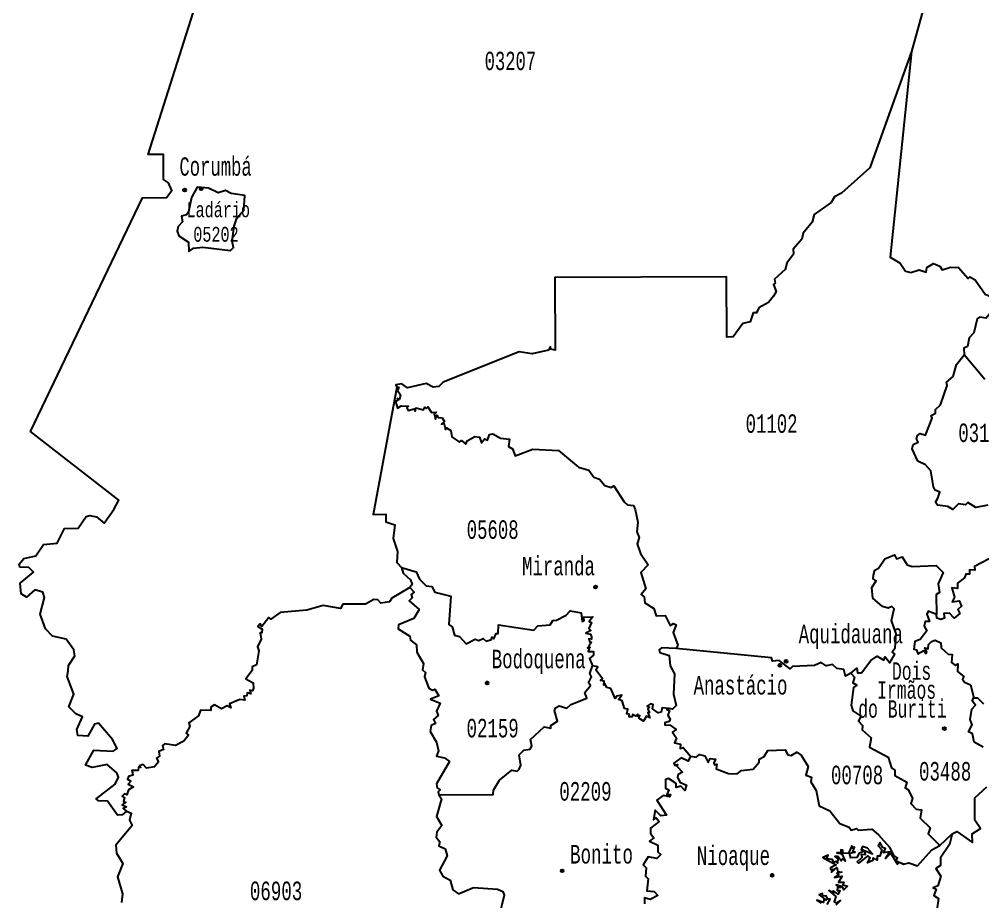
# Model space of a CAD drawing. Header units: millimetres. Extents: x 9851 to 10267, y 23387 to 23778.
# Drawn here: x 10009.09 to 10038.98, y 23512.62 to 23540 of the extents above; entities that cross this region are included whole.
import ezdxf
from ezdxf.enums import TextEntityAlignment as Align

# ---------------------------------------------------------------- set-up
doc = ezdxf.new("R2010")
doc.units = ezdxf.units.MM
doc.layers.add('3', color=7, linetype='Continuous')
doc.styles.add('MONOTXT', font='MONOTXT', dxfattribs={"height": 0.2})

# ---------------------------------------------------------------- blocks, each defined once
blk = doc.blocks.new('SEDE')
at = {"layer": '3', "color": 7, "linetype": 'Continuous'}
blk.add_circle((0, 0), 0.00451, dxfattribs=at)

msp = doc.modelspace()

# ---------------------------------------------------------------- linework, layer by layer
at = {"color": 7, "linetype": 'Continuous'}
for p, q in [((10037.69, 23542.302), (10036.771, 23538.997)), ((10037.652, 23514.368), (10038.032, 23514.729))]:
    msp.add_line(p, q, dxfattribs=at)
for points in [[(10012.418, 23515.437), (10012.282, 23515.321), (10012.139, 23515.315), (10011.824, 23515.747), (10011.548, 23515.754), (10011.472, 23515.815), (10012.066, 23516.271), (10012.164, 23516.489), (10012.118, 23516.625), (10011.812, 23516.886), (10011.349, 23516.79), (10011.141, 23516.865), (10011.4, 23517.326), (10012.003, 23517.292), (10012.125, 23517.379), (10011.976, 23517.661), (10011.546, 23518.161), (10011.422, 23518.133), (10011.211, 23517.76), (10010.902, 23517.779), (10010.874, 23517.965), (10011.049, 23518.362), (10010.843, 23518.454), (10010.628, 23518.666), (10010.781, 23519.066), (10010.573, 23519.617), (10010.599, 23519.792), (10010.617, 23519.956), (10010.807, 23520.25), (10010.781, 23520.441), (10010.547, 23520.771), (10010.122, 23520.867), (10009.899, 23521.091), (10009.735, 23521.55), (10009.865, 23522.058), (10009.823, 23522.226), (10009.571, 23522.297), (10009.31, 23522.069), (10009.142, 23522.172), (10009.111, 23522.512), (10009.533, 23522.845), (10009.387, 23522.994), (10009.108, 23523.007), (10009.087, 23523.098), (10009.231, 23523.268), (10009.604, 23523.359), (10009.843, 23523.706), (10010.267, 23523.745), (10010.493, 23524.203), (10010.91, 23524.218), (10011.165, 23524.574), (10011.279, 23524.607), (10011.48, 23524.567), (10011.721, 23524.367), (10012.016, 23524.793), (10012.176, 23525.082), (10009.439, 23527.212), (10012.915, 23534.461), (10013.655, 23534.471), (10013.825, 23534.689), (10013.713, 23534.931), (10013.564, 23535.026), (10013.559, 23535.806), (10013.091, 23535.804), (10015.179, 23542.393)], [(10036.771, 23538.997), (10035.477, 23535.393), (10034.595, 23534.605), (10034.387, 23534.491), (10034.278, 23534.317), (10033.755, 23533.947), (10033.691, 23533.709), (10033.41, 23533.368), (10033.371, 23533.176), (10033.098, 23532.873), (10033.109, 23532.715), (10032.902, 23532.435), (10032.85, 23532.234), (10032.522, 23531.935), (10032.545, 23531.813), (10032.488, 23531.771), (10032.568, 23531.561), (10032.492, 23531.41), (10032.333, 23531.218), (10032.037, 23531.053), (10031.961, 23530.894), (10031.858, 23530.89), (10031.765, 23530.611), (10031.54, 23530.565), (10031.242, 23530.151), (10031.041, 23530.144), (10031.032, 23532.014), (10025.702, 23531.99), (10025.72, 23529.737), (10025.583, 23529.765), (10025.572, 23529.837), (10025.537, 23529.797), (10025.504, 23529.738), (10025.005, 23529.621), (10024.602, 23529.684), (10022.24, 23528.743), (10022.107, 23528.612), (10021.929, 23528.591), (10021.715, 23528.705), (10021.13, 23528.564), (10020.959, 23528.695), (10020.776, 23528.665), (10020.801, 23528.587)], [(10036.771, 23538.997), (10036.114, 23532.619), (10036.42, 23532.433), (10036.584, 23532.191), (10036.752, 23532.15), (10037.012, 23532.225), (10037.226, 23532.155), (10037.247, 23532.3), (10037.454, 23532.427), (10037.652, 23532.34), (10037.728, 23532.224), (10037.978, 23532.31), (10038.226, 23532.298), (10038.526, 23531.957), (10038.582, 23532.007), (10038.747, 23531.915), (10039.059, 23531.476), (10039.387, 23531.335), (10039.541, 23531.407), (10039.599, 23531.526), (10039.737, 23531.441)], [(10015.76, 23533.588), (10015.837, 23533.835), (10016.053, 23534.078), (10016.084, 23534.537), (10015.661, 23534.597), (10015.49, 23534.691), (10015.254, 23534.622), (10014.963, 23534.759), (10014.611, 23534.792), (10014.432, 23534.476), (10014.337, 23534.03), (10014.271, 23533.933), (10014.122, 23533.896), (10014.155, 23533.717), (10014.018, 23533.576), (10013.984, 23533.427), (10014.033, 23533.287), (10014.343, 23533.086), (10014.352, 23532.797), (10014.495, 23532.901), (10014.778, 23532.935), (10015.64, 23532.824), (10015.731, 23532.918), (10015.689, 23533.117), (10015.76, 23533.588)], [(10039.737, 23531.441), (10039.539, 23531.265), (10039.612, 23531.095), (10039.218, 23530.896), (10039.085, 23530.726), (10038.886, 23530.758), (10038.814, 23530.708), (10038.711, 23530.269), (10038.563, 23530.119), (10038.513, 23529.849), (10038.397, 23529.795), (10038.404, 23529.588)], [(10039.144, 23524.927), (10038.77, 23524.856), (10038.521, 23525.013), (10038.443, 23524.94), (10038.233, 23524.965), (10038.056, 23524.794), (10037.903, 23524.887), (10037.576, 23524.929), (10037.518, 23525.024), (10037.593, 23525.146), (10037.648, 23525.326), (10037.505, 23525.39), (10037.453, 23525.496), (10037.37, 23525.991), (10037.21, 23526.177), (10036.965, 23526.294), (10036.793, 23526.671), (10036.823, 23526.807), (10036.981, 23526.881), (10036.924, 23526.985), (10036.959, 23527.088), (10037.045, 23527.147), (10037.208, 23527.104), (10037.409, 23527.624), (10037.385, 23527.71), (10037.518, 23527.781), (10037.517, 23527.897), (10037.673, 23528.044), (10037.878, 23528.638), (10037.854, 23528.744), (10038.068, 23528.923), (10038.168, 23529.294), (10038.404, 23529.588)], [(10039.047, 23528.822), (10038.404, 23529.588)], [(10020.801, 23528.587), (10020.071, 23524.633), (10020.461, 23524.648), (10020.46, 23524.412), (10020.741, 23524.313), (10020.686, 23523.896), (10020.827, 23523.487), (10020.802, 23523.146), (10020.944, 23522.995)], [(10020.801, 23528.587), (10020.866, 23528.587), (10020.821, 23528.481), (10020.92, 23528.355), (10020.888, 23528.205), (10020.813, 23528.237), (10020.832, 23528.171), (10020.766, 23528.144), (10020.822, 23527.938), (10020.94, 23528.007), (10021.162, 23527.998), (10021.112, 23527.946), (10021.157, 23527.863), (10021.342, 23527.919), (10021.373, 23527.843), (10021.39, 23527.947), (10021.634, 23527.881), (10021.675, 23527.97), (10021.711, 23527.928), (10021.768, 23527.981), (10021.88, 23527.803), (10022.024, 23527.808), (10021.956, 23527.761), (10022.005, 23527.599), (10022.044, 23527.717), (10022.088, 23527.645), (10022.209, 23527.641), (10022.286, 23527.518), (10022.187, 23527.437), (10022.257, 23527.482), (10022.314, 23527.273), (10022.345, 23527.329), (10022.474, 23527.239), (10022.504, 23527.043), (10022.746, 23526.879), (10022.805, 23526.934), (10022.946, 23526.824), (10022.988, 23526.924), (10023.225, 23527.057), (10023.365, 23527.037), (10023.432, 23526.864), (10023.522, 23526.986), (10023.619, 23526.949), (10023.678, 23527.118), (10023.78, 23527.142), (10024.019, 23527.008), (10024.294, 23526.976), (10024.272, 23526.743), (10024.388, 23526.672), (10024.472, 23526.458), (10025.018, 23526.664), (10025.821, 23526.627), (10026.439, 23526.111), (10026.761, 23526.01), (10026.911, 23525.795), (10027.095, 23525.735), (10027.254, 23525.541), (10027.453, 23525.476), (10027.536, 23525.524), (10027.852, 23525.035), (10027.955, 23524.938), (10028.147, 23524.912), (10028.198, 23524.794), (10028.278, 23524.401), (10028.244, 23524.103), (10028.317, 23523.923), (10028.263, 23523.73), (10028.361, 23523.432), (10028.597, 23523.072), (10028.373, 23522.838), (10028.528, 23522.335), (10028.38, 23522.156), (10028.475, 23522.088), (10028.493, 23521.897), (10028.774, 23521.718), (10028.85, 23521.49), (10029.128, 23521.5), (10029.286, 23521.195), (10029.383, 23521.253), (10029.472, 23521.219), (10029.372, 23520.978), (10029.52, 23520.588), (10029.473, 23520.478)], [(10034.889, 23519.717), (10035.08, 23519.874), (10035.093, 23519.728), (10035.22, 23519.723), (10035.511, 23520.104), (10035.709, 23520.247), (10035.909, 23520.119), (10035.957, 23520.223), (10036.095, 23520.032), (10036.253, 23520.305), (10036.167, 23520.378), (10036.269, 23520.498), (10036.293, 23520.935), (10036.148, 23521.35), (10036.231, 23521.715), (10036.162, 23521.787), (10036.052, 23521.733), (10035.876, 23521.779), (10035.57, 23522.042), (10035.54, 23522.374), (10035.677, 23522.581), (10035.584, 23522.641), (10035.595, 23522.753), (10035.63, 23522.909), (10035.752, 23522.968), (10035.948, 23523.263), (10036.244, 23523.39), (10036.308, 23523.262), (10036.487, 23523.328), (10036.638, 23523.076), (10036.793, 23523.02), (10037.533, 23523.054), (10037.754, 23522.837), (10037.604, 23522.483), (10037.642, 23522.222), (10037.542, 23522.153), (10037.551, 23521.536)], [(10039.375, 23523.361), (10038.727, 23523.024), (10038.739, 23522.911), (10038.571, 23522.925), (10038.571, 23522.785), (10038.457, 23522.79), (10038.415, 23522.676), (10038.204, 23522.51), (10038.195, 23522.339), (10038.022, 23522.359), (10038.106, 23522.074), (10038.038, 23521.932), (10038.248, 23521.961), (10038.319, 23521.795), (10038.209, 23521.686), (10038.273, 23521.563), (10038.1, 23521.417), (10037.95, 23521.578), (10037.776, 23521.571), (10037.794, 23521.419), (10037.687, 23521.384), (10037.556, 23521.421), (10037.551, 23521.536)], [(10020.944, 23522.995), (10020.998, 23522.819), (10021.231, 23522.606), (10021.277, 23522.465), (10021.205, 23522.378)], [(10020.944, 23522.995), (10021.403, 23522.861), (10021.507, 23522.636), (10021.712, 23522.427), (10021.885, 23522.409), (10021.982, 23522.229), (10022.482, 23522.1), (10022.418, 23521.229), (10022.517, 23521.153), (10022.591, 23520.899), (10022.751, 23520.854), (10022.953, 23520.63), (10023.228, 23520.765), (10023.35, 23520.726), (10023.482, 23520.792), (10023.577, 23520.704), (10023.737, 23520.756), (10023.755, 23520.832), (10023.811, 23520.778), (10023.88, 23520.948), (10023.949, 23520.945), (10023.959, 23521.218), (10025.054, 23521.054), (10025.173, 23521.186), (10025.555, 23521.212), (10025.646, 23521.345), (10025.757, 23521.364), (10026.058, 23521.514), (10026.178, 23521.649), (10026.517, 23521.584), (10026.549, 23521.314), (10026.618, 23521.349), (10026.597, 23521.45), (10026.88, 23521.458), (10026.775, 23521.317), (10026.846, 23521.288), (10026.755, 23521.099), (10026.821, 23521.041), (10026.671, 23520.957), (10026.815, 23520.924), (10026.846, 23520.839), (10026.84, 23520.769), (10026.757, 23520.78), (10026.789, 23520.672), (10026.842, 23520.681), (10026.758, 23520.549), (10026.8, 23520.515), (10026.718, 23520.497), (10026.767, 23520.472), (10026.735, 23520.392), (10026.907, 23520.391), (10026.9, 23520.274), (10026.783, 23520.174), (10026.874, 23519.946)], [(10021.205, 23522.378), (10020.652, 23522.043), (10020.574, 23521.924), (10020.302, 23521.889), (10020.214, 23521.989), (10020.088, 23522.001), (10019.834, 23521.851), (10019.13, 23521.86), (10019.058, 23521.721), (10018.513, 23521.815), (10018.009, 23521.673), (10017.18, 23521.593), (10016.896, 23521.393), (10016.835, 23521.438), (10016.618, 23521.168), (10016.565, 23521.246), (10016.492, 23521.166), (10016.624, 23521.08), (10016.614, 23520.964), (10016.563, 23520.964), (10016.589, 23520.768), (10016.474, 23520.53), (10016.517, 23520.406), (10016.445, 23519.977), (10016.309, 23519.912), (10016.315, 23519.797), (10016.115, 23519.541), (10016.348, 23519.419), (10016.35, 23519.25), (10016.321, 23519.17), (10016.236, 23519.185), (10016.274, 23519.071), (10016.156, 23519.105), (10016.15, 23519.01), (10016.057, 23519.006), (10016.085, 23518.88), (10015.932, 23518.902), (10015.61, 23518.76), (10015.65, 23518.636), (10015.533, 23518.698), (10015.366, 23518.607), (10015.145, 23518.738), (10015.034, 23518.661), (10015.033, 23518.555), (10014.707, 23518.564), (10014.643, 23518.394), (10014.353, 23518.176), (10014.381, 23518.056), (10014.269, 23517.853), (10014.335, 23517.796), (10014.189, 23517.605), (10013.934, 23517.471), (10013.603, 23517.528), (10013.535, 23517.475), (10013.559, 23517.352), (10013.419, 23517.286), (10013.443, 23517.145), (10013.35, 23517.082), (10013.402, 23516.966), (10013.285, 23516.81), (10013.033, 23516.769), (10012.936, 23516.886), (10012.818, 23516.843), (10012.858, 23516.789), (10012.79, 23516.796), (10012.773, 23516.692), (10012.576, 23516.695), (10012.599, 23516.619), (10012.615, 23516.553), (10012.474, 23516.513), (10012.444, 23516.423), (10012.552, 23516.361), (10012.47, 23516.27), (10012.632, 23516.184), (10012.471, 23516.096), (10012.423, 23515.943), (10012.353, 23515.971), (10012.28, 23515.901), (10012.354, 23515.859), (10012.323, 23515.726), (10012.395, 23515.716), (10012.28, 23515.631), (10012.416, 23515.573), (10012.309, 23515.516), (10012.418, 23515.437)], [(10021.205, 23522.378), (10021.345, 23522.227), (10021.25, 23522.161), (10021.276, 23522.048), (10021.18, 23521.961), (10021.5, 23521.692), (10021.332, 23521.412), (10020.858, 23521.211), (10020.844, 23521.091), (10021.201, 23520.859), (10021.223, 23520.738), (10021.415, 23520.592), (10021.427, 23520.365), (10021.625, 23520.017), (10021.594, 23519.822), (10021.688, 23519.738), (10021.66, 23519.606), (10021.792, 23519.251), (10021.911, 23519.184), (10021.979, 23519.219), (10022.105, 23519.013), (10021.848, 23518.912), (10022.147, 23518.788), (10022.035, 23518.533), (10022.08, 23518.4), (10021.945, 23518.281), (10021.997, 23518.149), (10021.865, 23518.091), (10021.839, 23517.903), (10022.034, 23517.57), (10022.096, 23517.307), (10022.036, 23517.137), (10022.28, 23517.092), (10022.438, 23516.971), (10022.037, 23516.279), (10022.049, 23516.159), (10022.142, 23516.091), (10022.081, 23516.036), (10022.108, 23515.944)], [(10037.551, 23521.536), (10037.287, 23521.637), (10037.247, 23521.542), (10037.33, 23521.319), (10037.197, 23521.323), (10037.167, 23521.171), (10037.247, 23521.029), (10037.039, 23520.76), (10036.875, 23520.701), (10036.84, 23520.464), (10036.925, 23520.437), (10036.967, 23520.318), (10037.155, 23520.416), (10037.212, 23520.322), (10037.251, 23520.374), (10037.19, 23520.503), (10037.293, 23520.473), (10037.299, 23520.603), (10037.393, 23520.702), (10037.507, 23520.74), (10037.679, 23520.658), (10037.695, 23520.501), (10037.914, 23520.308), (10038.03, 23520.292), (10038.013, 23520.051), (10038.138, 23519.955), (10038.21, 23520), (10038.194, 23519.765), (10038.392, 23519.609), (10038.355, 23519.529), (10038.421, 23519.436), (10038.598, 23519.349), (10038.704, 23518.952)], [(10029.473, 23520.478), (10029.014, 23520.499), (10028.937, 23520.438), (10028.958, 23520.357), (10029.249, 23520.264), (10029.285, 23519.947), (10029.423, 23519.694), (10029.382, 23519.061), (10029.471, 23518.711), (10029.354, 23518.603), (10029.248, 23518.614)], [(10034.889, 23519.717), (10034.72, 23519.622), (10034.67, 23519.833), (10034.46, 23519.859), (10034.318, 23519.985), (10034.119, 23519.942), (10033.973, 23520.051), (10033.767, 23519.949), (10033.076, 23519.92), (10033.002, 23519.854), (10032.665, 23520.11), (10032.462, 23520.084), (10032.424, 23520.192), (10029.473, 23520.478)], [(10022.108, 23515.944), (10023.795, 23515.949), (10023.798, 23516.082), (10023.992, 23516.392), (10024.369, 23516.701), (10024.538, 23516.672), (10024.601, 23516.736), (10024.653, 23516.864), (10024.6, 23517.184), (10024.746, 23517.322), (10024.941, 23517.353), (10024.992, 23517.45), (10024.95, 23517.661), (10025.376, 23518.051), (10025.577, 23518.006), (10025.576, 23518.093), (10025.783, 23518.221), (10025.691, 23518.559), (10025.726, 23518.643), (10025.841, 23518.699), (10026.077, 23518.633), (10026.199, 23518.746), (10026.697, 23518.935), (10026.638, 23519.111), (10026.812, 23519.331), (10026.748, 23519.415), (10026.841, 23519.606), (10026.795, 23519.708), (10026.874, 23519.946)], [(10029.248, 23518.614), (10029.035, 23518.636), (10029.001, 23518.506), (10028.909, 23518.483), (10028.732, 23518.613), (10028.756, 23518.748), (10028.67, 23518.765), (10028.569, 23518.693), (10028.644, 23518.659), (10028.593, 23518.599), (10028.638, 23518.495), (10028.589, 23518.497), (10028.653, 23518.334), (10028.552, 23518.377), (10028.455, 23518.226), (10028.31, 23518.321), (10028.34, 23518.397), (10028.273, 23518.382), (10028.275, 23518.448), (10028.221, 23518.377), (10028.117, 23518.432), (10028.101, 23518.36), (10028.013, 23518.362), (10028.009, 23518.443), (10027.939, 23518.456), (10027.97, 23518.603), (10027.869, 23518.616), (10027.793, 23518.858), (10027.682, 23518.894), (10027.781, 23519.037), (10027.616, 23519.002), (10027.576, 23518.926), (10027.439, 23519.242), (10027.318, 23519.272), (10027.246, 23519.391), (10027.225, 23519.348), (10027.236, 23519.47), (10027.126, 23519.49), (10027.18, 23519.544), (10026.979, 23519.818), (10027.044, 23519.915), (10026.874, 23519.946)], [(10034.889, 23519.717), (10035.002, 23519.587), (10034.948, 23519.411), (10035.08, 23519.347), (10034.974, 23519.266), (10034.9, 23518.725), (10034.949, 23518.55), (10035.196, 23518.379), (10035.13, 23518.231), (10035.254, 23518.09), (10035.241, 23517.954), (10035.519, 23517.704), (10035.47, 23517.418), (10036.043, 23517.106), (10036.149, 23516.782), (10036.255, 23516.709), (10036.25, 23516.537), (10036.625, 23516.337), (10036.578, 23516.161), (10036.669, 23516.108), (10036.804, 23515.825), (10036.754, 23515.674), (10036.916, 23515.497), (10037.079, 23515.48), (10037.045, 23515.216), (10037.349, 23514.922), (10037.289, 23514.728), (10037.652, 23514.368)], [(10038.997, 23517.421), (10038.721, 23517.575), (10038.669, 23517.831), (10038.539, 23517.897), (10038.654, 23518.11), (10038.587, 23518.283), (10038.642, 23518.595), (10038.754, 23518.719), (10038.657, 23518.853), (10038.704, 23518.952)], [(10038.704, 23518.952), (10038.82, 23518.951), (10039.004, 23518.761)], [(10029.248, 23518.614), (10029.175, 23518.584), (10029.26, 23518.554), (10029.216, 23518.41), (10029.287, 23518.292), (10029.25, 23518.212), (10029.113, 23518.177), (10029.118, 23518.11), (10029.285, 23518.107), (10029.465, 23517.972), (10029.352, 23517.886), (10029.477, 23517.7), (10029.421, 23517.553), (10029.604, 23517.513), (10029.59, 23517.383), (10029.689, 23517.405), (10029.91, 23517.144)], [(10029.91, 23517.144), (10030.093, 23517.112), (10030.195, 23517.192), (10030.357, 23517.146), (10030.466, 23516.944), (10030.527, 23517.073), (10030.69, 23517.052), (10030.639, 23516.936), (10030.656, 23516.867), (10030.732, 23516.891), (10030.709, 23516.75), (10031.09, 23516.598), (10031.36, 23516.591), (10031.498, 23516.692), (10031.863, 23516.738), (10032.047, 23516.951), (10032.047, 23517.051), (10032.2, 23517.131), (10032.316, 23517.32), (10032.855, 23517.332), (10032.934, 23517.183), (10033.039, 23517.163), (10033.209, 23517.261), (10033.351, 23517.167), (10033.569, 23516.824), (10033.494, 23516.546), (10033.667, 23516.491), (10033.643, 23516.349), (10033.818, 23516.078), (10033.909, 23515.604), (10034.241, 23515.442), (10034.551, 23515.053), (10034.834, 23514.942), (10034.898, 23514.842), (10035.062, 23514.897), (10035.116, 23514.849), (10035.539, 23514.873), (10035.752, 23514.703), (10036.094, 23514.318), (10036.213, 23514.055), (10036.333, 23513.979), (10036.288, 23513.903), (10036.522, 23513.788)], [(10029.91, 23517.144), (10029.845, 23516.99), (10029.62, 23517.093), (10029.396, 23516.925), (10029.431, 23516.85), (10029.515, 23516.878), (10029.498, 23516.819), (10029.667, 23516.64), (10029.53, 23516.569), (10029.515, 23516.49), (10029.588, 23516.334), (10029.786, 23516.238), (10029.737, 23516.07), (10029.612, 23516.207), (10029.47, 23516.17), (10029.466, 23516.288), (10029.227, 23516.446), (10029.14, 23516.414), (10029.141, 23516.146), (10029.244, 23516.094), (10029.181, 23515.955), (10029.298, 23515.946), (10029.267, 23515.879), (10029.067, 23515.915), (10028.867, 23515.774), (10029.173, 23515.314), (10028.994, 23515.293), (10028.817, 23515.46), (10028.767, 23515.162), (10028.852, 23515.228), (10028.943, 23515.117), (10028.67, 23514.904), (10028.672, 23514.742), (10028.772, 23514.606), (10028.643, 23514.499), (10028.901, 23514.38), (10028.9, 23514.177), (10028.99, 23514.085), (10028.872, 23513.966), (10028.603, 23514.012), (10028.444, 23513.769), (10028.535, 23513.675), (10028.515, 23513.414), (10028.602, 23513.338), (10028.555, 23512.966), (10028.785, 23512.946), (10028.905, 23512.816), (10028.666, 23512.698), (10028.485, 23512.748), (10028.484, 23512.562)], [(10038.032, 23514.729), (10038.181, 23514.806), (10038.668, 23514.463), (10038.652, 23514.73), (10038.917, 23514.892), (10038.737, 23515.153), (10038.735, 23515.846), (10039.107, 23516.189)], [(10022.108, 23515.944), (10022.183, 23515.814), (10022.033, 23515.267), (10022.195, 23514.994), (10022.04, 23514.782), (10022.021, 23514.63), (10022.132, 23514.478), (10022.102, 23514.357), (10022.299, 23514.264), (10022.368, 23514.046), (10022.123, 23513.607), (10022.233, 23513.414), (10022.46, 23513.296), (10022.541, 23512.991), (10022.711, 23512.867), (10023.183, 23513.064), (10023.927, 23513.012), (10024.095, 23512.938), (10024.128, 23512.831), (10023.981, 23512.186)], [(10012.418, 23515.437), (10012.563, 23515.37), (10012.51, 23515.159), (10012.585, 23514.992), (10012.078, 23514.383), (10012.105, 23514.132), (10012.305, 23513.812), (10012.133, 23513.398), (10012.29, 23512.869), (10012.255, 23512.598)], [(10038.032, 23514.729), (10037.946, 23514.4), (10037.674, 23513.989), (10037.675, 23513.753), (10037.529, 23513.651), (10037.682, 23513.414), (10037.585, 23513.12), (10037.448, 23513.06), (10037.536, 23513.018), (10037.463, 23512.821), (10037.608, 23512.722), (10037.558, 23512.377)], [(10036.522, 23513.788), (10036.392, 23513.844), (10036.342, 23513.791), (10036.135, 23514.132), (10035.96, 23513.967), (10036.095, 23514.176), (10035.899, 23514.144), (10035.963, 23514.278), (10035.868, 23514.308), (10035.796, 23514.463), (10035.741, 23514.354), (10035.856, 23514.232), (10035.79, 23514.033), (10035.711, 23514.035), (10035.71, 23513.911), (10035.569, 23513.971), (10035.576, 23513.903), (10035.411, 23513.834), (10035.485, 23513.989), (10035.417, 23514.046), (10035.125, 23513.818), (10035.087, 23513.864), (10035.246, 23514.009), (10035.219, 23514.101), (10035.348, 23514.089), (10035.317, 23514.21), (10035.563, 23514.111), (10035.405, 23514.283), (10035.248, 23514.339), (10035.212, 23514.231), (10035.27, 23514.232), (10035.261, 23514.173), (10035.147, 23514.132), (10035.076, 23513.996), (10034.89, 23513.984), (10034.846, 23514.128), (10035.019, 23514.158), (10034.953, 23514.176), (10035.003, 23514.313), (10034.921, 23514.284), (10034.923, 23514.359), (10034.815, 23514.135), (10034.646, 23514.118), (10034.637, 23514.224), (10034.577, 23514.231), (10034.584, 23514.153), (10034.45, 23514.143), (10034.606, 23514.108), (10034.711, 23513.879), (10034.646, 23513.951), (10034.589, 23513.89), (10034.49, 23514.026), (10034.394, 23514.03), (10034.488, 23513.957), (10034.48, 23513.82), (10034.422, 23513.886), (10034.36, 23513.838), (10034.32, 23513.937), (10034.131, 23513.953), (10034.19, 23514.068), (10034.023, 23513.992), (10034.432, 23513.769), (10034.263, 23513.672), (10034.262, 23513.622), (10034.327, 23513.636), (10034.288, 23513.545), (10034.452, 23513.684), (10034.481, 23513.561), (10034.61, 23513.546), (10034.452, 23513.513), (10034.512, 23513.461), (10034.381, 23513.377), (10034.618, 23513.414), (10034.508, 23513.231), (10034.667, 23513.228), (10034.644, 23513.145), (10034.787, 23513.107), (10034.668, 23512.992), (10034.634, 23513.091), (10034.438, 23513.146), (10034.568, 23513.061), (10034.471, 23513.068), (10034.469, 23512.97), (10034.549, 23512.971), (10034.493, 23512.858), (10034.346, 23512.967), (10034.358, 23512.887), (10034.208, 23512.971), (10034.42, 23512.787), (10034.377, 23512.626), (10034.439, 23512.584), (10034.571, 23512.667), (10034.429, 23512.516)], [(10036.522, 23513.788), (10036.684, 23513.833), (10036.961, 23513.741), (10037.406, 23514.234), (10037.652, 23514.368)], [(10034.157, 23512.535), (10034.245, 23512.704), (10034.176, 23512.704), (10034.12, 23512.81), (10034.024, 23512.795), (10034.009, 23512.878), (10033.902, 23512.838), (10034.12, 23512.67), (10034.05, 23512.681), (10034.043, 23512.598), (10033.836, 23512.674), (10033.968, 23512.591)]]:
    msp.add_lwpolyline(points, dxfattribs=at)
for p in [(10014.219, 23534.702), (10014.735, 23534.746), (10026.969, 23522.388), (10032.88, 23520.082), (10032.683, 23519.957), (10023.602, 23519.407), (10037.791, 23517.996), (10025.933, 23513.582), (10032.452, 23513.441)]:
    msp.add_point(p, dxfattribs=at)

# ---------------------------------------------------------------- block references
at = {"color": 7, "linetype": 'Continuous', "zscale": 10}
for p, xscale, yscale, rotation in [((10014.219, 23534.702), 10.00001754265221, 10.00001754265221, 357.3285884808727), ((10014.735, 23534.746), 10, 10, 357.3478148476663), ((10026.969, 23522.388), 10, 10, 357.5032501451362), ((10032.683, 23519.957), 9.999979564867143, 9.999979564867143, 357.6567966655213), ((10032.88, 23520.082), 10, 10, 357.6666820002785), ((10023.602, 23519.407), 10.00001515978847, 10.00001515978847, 357.3117607699635), ((10037.791, 23517.996), 10.00001389213683, 10.00001389213683, 357.7999243527506), ((10025.933, 23513.582), 10, 10, 357.2631431097179), ((10032.452, 23513.441), 9.999983404264032, 9.999983404264032, 357.5045829045404)]:
    msp.add_blockref('SEDE', p, dxfattribs=dict(at, xscale=xscale, yscale=yscale, rotation=rotation))

# ---------------------------------------------------------------- texts
at = {"color": 7, "linetype": 'Continuous', "style": 'MONOTXT'}
for s, height, width, p in [('03207', 0.5685, 0.649997, (10024.326, 23538.71)), ('05202', 0.4605, 0.705884, (10015.19, 23533.331)), ('01102', 0.5724, 0.650002, (10032.43, 23527.458)), ('03108', 0.5725, 0.649998, (10039.03, 23527.173)), ('05608', 0.5736, 0.65, (10023.776, 23524.17)), ('02159', 0.5758, 0.65, (10023.775, 23518.01)), ('00708', 0.5764, 0.649997, (10035.083, 23516.557)), ('03488', 0.5764, 0.649999, (10037.816, 23516.671)), ('02209', 0.5766, 0.649996, (10026.655, 23516.049)), ('06903', 0.5778, 0.65, (10017.055, 23512.961))]:
    msp.add_text(s, height=height, dxfattribs=dict(at, width=width)).set_placement(p, align=Align.MIDDLE)
for s, height, width, p in [('Corumb%%225 ', 0.56972, 0.650001, (10014.056, 23535.149)), ('Aquidauana', 0.5749, 0.650001, (10033.272, 23520.644)), ('Bodoquena', 0.5752, 0.650001, (10023.748, 23519.868)), ('Bonito', 0.5775, 0.65, (10026.179, 23513.809))]:
    msp.add_text(s, height=height, dxfattribs=dict(at, width=width)).set_placement(p)
at = {"color": 7, "linetype": 'Continuous', "style": 'MONOTXT', "width": 0.705883}
msp.add_text('Lad%%225rio', height=0.46027, dxfattribs=at).set_placement((10015.262, 23534.322), align=Align.TOP_CENTER)
at = {"color": 7, "linetype": 'Continuous', "style": 'MONOTXT'}
for s, height, width, p in [('Miranda', 0.5741, 0.649999, (10026.949, 23522.75)), ('Nioaque', 0.5775, 0.649998, (10032.383, 23513.764))]:
    msp.add_text(s, height=height, dxfattribs=dict(at, width=width)).set_placement(p, align=Align.RIGHT)
at = {"color": 7, "linetype": 'Continuous', "style": 'MONOTXT', "width": 0.649998}
for s, height, p in [('Dois ', 0.5419, (10037.689, 23519.509)), ('Dois ', 0.5419, (10037.689, 23519.509)), ('Irm%%227os ', 0.54188, (10037.841, 23518.922)), ('Irm%%227os ', 0.54188, (10037.841, 23518.922)), ('do Buriti', 0.5419, (10037.863, 23518.335)), ('do Buriti', 0.5419, (10037.863, 23518.335))]:
    msp.add_text(s, height=height, rotation=0, dxfattribs=at).set_placement(p, align=Align.RIGHT)
at = {"color": 7, "linetype": 'Continuous', "style": 'MONOTXT', "width": 0.649999}
msp.add_text('Anast%%225cio', height=0.57524, dxfattribs=at).set_placement((10032.923, 23519.628), align=Align.TOP_RIGHT)

doc.saveas('drawing.dxf')
